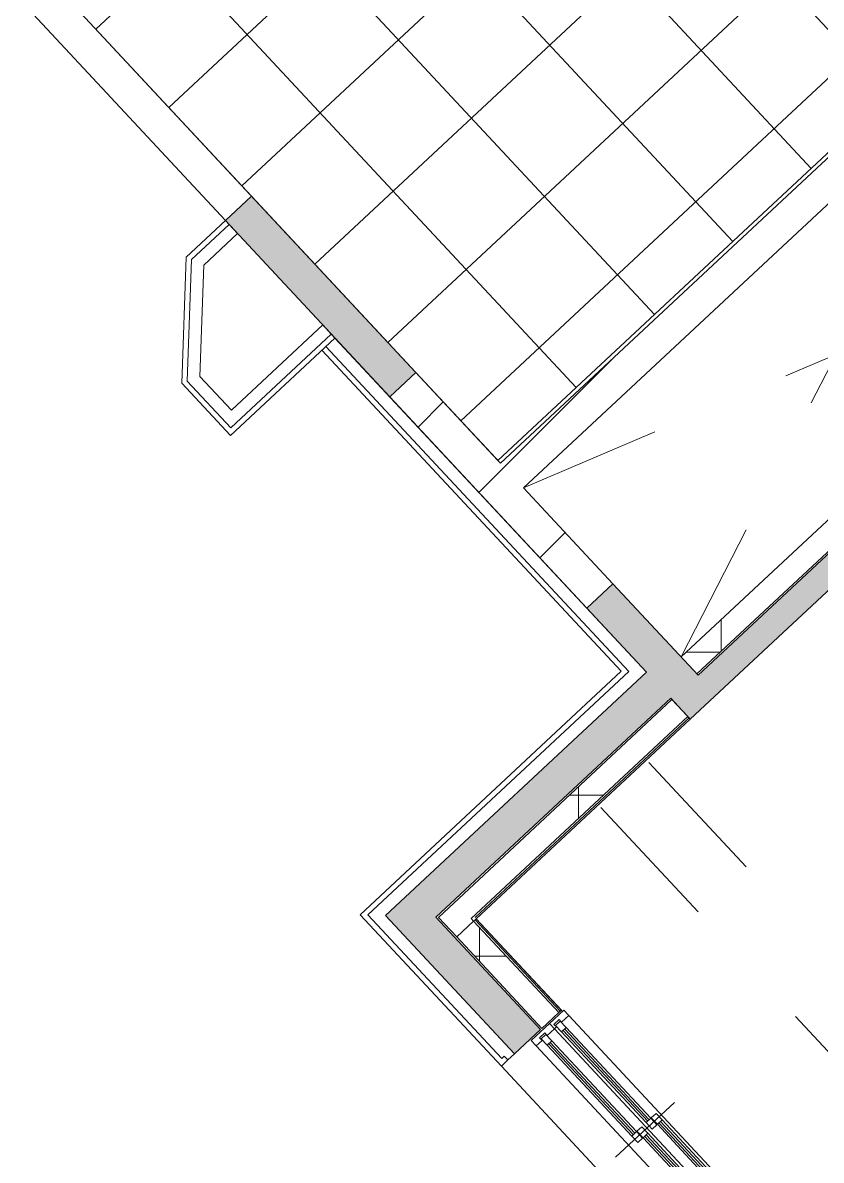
# Model space of a CAD drawing. Header units: millimetres. Extents: x -71377 to 516042, y -145869 to 441446.
# Drawn here: x 150855 to 155331, y 143504 to 149878 of the extents above; entities that cross this region are included whole.
import ezdxf

# ---------------------------------------------------------------- set-up
doc = ezdxf.new("R2010")
doc.units = ezdxf.units.MM
doc.header["$LTSCALE"] = 1000
doc.linetypes.add('_점선_S_', pattern=[1.6, 0.8, -0.8])
for name, color, linetype, lineweight in [('A-ele-8', 8, 'Continuous', 5), ('A-fnsh', 5, 'Continuous', 5), ('A-fnsh-4', 4, 'Continuous', 5), ('A-glas', 5, 'Continuous', 5), ('A-hat', 251, 'Continuous', 5), ('A-insu', 251, 'Continuous', 5), ('A-wind', 4, 'Continuous', 5), ('A-wind-hdln', 8, 'Continuous', 5), ('A_bwall', 3, 'Continuous', 5), ('A_cwall', 2, 'Continuous', 5), ('A_fnsh', 5, 'Continuous', 5), ('A_fnsh-4', 4, 'Continuous', 5), ('AA_발코니선', 4, '_점선_S_', 5), ('AA_오픈', 8, '_점선_S_', 5)]:
    doc.layers.add(name, color=color, linetype=linetype, lineweight=lineweight)
pattern_1 = [(45, (165969.5, 243949.9), (-353.5534, 353.5534), [])]
pattern_2 = [(0, (165969.5, 243949.9), (0, 800), []), (90, (165969.5, 243949.9), (-800, 5e-14), [])]

# ---------------------------------------------------------------- blocks, each defined once
blk = doc.blocks.new('미서기창__이중창_ - _A_PW_16X12-2366504-지반층 배치도')
at = {"layer": 'A-glas'}
for p, q in [((25, 96), (720, 96)), ((25, 84), (720, 84)), ((-720, 56), (-25, 56)), ((-720, 44), (-25, 44)), ((-720, -54), (-25, -54)), ((25, -14), (720, -14)), ((25, -26), (720, -26)), ((-720, -66), (-25, -66))]:
    blk.add_line(p, q, dxfattribs=at)
at = {"layer": 'A-wind'}
for p, q in [((-800, 15), (-800, 155)), ((-800, 155), (-760, 155)), ((-760, 155), (-760, 70)), ((760, 155), (800, 155)), ((760, 110), (760, 155)), ((800, 155), (800, 15)), ((-760, 70), (-780, 70)), ((-780, 70), (-780, 30)), ((-770, 68), (-720, 68)), ((-770, 32), (-770, 68)), ((-720, 68), (-720, 32)), ((-25, 108), (25, 108)), ((-25, 72), (-25, 108)), ((25, 72), (-25, 72)), ((-25, 68), (25, 68)), ((-25, 32), (-25, 68)), ((25, 108), (25, 72)), ((25, 68), (25, 32)), ((720, 108), (770, 108)), ((720, 72), (720, 108)), ((770, 72), (720, 72)), ((780, 110), (760, 110)), ((760, 15), (760, 70)), ((760, 70), (780, 70)), ((770, 108), (770, 72)), ((780, 70), (780, 110)), ((-760, 15), (-800, 15)), ((-800, 15), (-800, -95)), ((-780, 30), (-760, 30)), ((-720, 32), (-770, 32)), ((-760, 30), (-760, 15)), ((-760, -40), (-760, 15)), ((25, 32), (-25, 32)), ((800, 15), (760, 15)), ((760, 0), (760, 15)), ((800, 15), (800, -95)), ((-780, -80), (-780, -40)), ((-780, -40), (-760, -40)), ((-770, -42), (-720, -42)), ((-770, -78), (-770, -42)), ((-720, -42), (-720, -78)), ((-25, -2), (25, -2)), ((-25, -38), (-25, -2)), ((25, -38), (-25, -38)), ((-25, -42), (25, -42)), ((-25, -78), (-25, -42)), ((25, -2), (25, -38)), ((25, -42), (25, -78)), ((720, -2), (770, -2)), ((720, -38), (720, -2)), ((770, -38), (720, -38)), ((780, 0), (760, 0)), ((760, -95), (760, -40)), ((760, -40), (780, -40)), ((770, -2), (770, -38)), ((780, -40), (780, 0)), ((-800, -95), (-760, -95)), ((-760, -80), (-780, -80)), ((-720, -78), (-770, -78)), ((-760, -95), (-760, -80)), ((25, -78), (-25, -78)), ((800, -95), (760, -95))]:
    blk.add_line(p, q, dxfattribs=at)
at = {"layer": 'A-wind-hdln'}
for p, q in [((0, 255), (0, -195)), ((-760, 155), (760, 155)), ((-720, 68), (-25, 68)), ((25, 108), (720, 108)), ((25, 72), (720, 72)), ((760, 15), (-760, 15)), ((-720, 32), (-25, 32)), ((-720, -42), (-25, -42)), ((25, -2), (720, -2)), ((25, -38), (720, -38)), ((760, -95), (-760, -95)), ((-720, -78), (-25, -78))]:
    blk.add_line(p, q, dxfattribs=at)
blk = doc.blocks.new('대장2_84A_1층_rvt-2-지반층 배치도')
at = {"layer": 'A-hat'}
h = blk.add_hatch(dxfattribs=at)
h.set_pattern_fill('FP_13', color=256, style=0, pattern_type=2)
h.set_pattern_definition([(0, (-96985.9, -23353.2), (0, 800), []), (90, (-96985.9, -23353.2), (-800, 5e-14), [])])
h.paths.add_polyline_path([(-102425.5, -130315), (-102330.4, -130226.3), (-102916.9, -129597.3), (-103012, -129686), (-102547.8, -130183.8)])
h.paths.add_polyline_path([(-105071.6, -127477.3), (-104976.5, -127388.6), (-105965.4, -126328.2), (-106060.5, -126416.8), (-105130.6, -127414)])
h.paths.add_polyline_path([(-107165.3, -125232), (-107070.3, -125143.4), (-107991, -124156.1), (-108086, -124244.7), (-107224.3, -125168.8)])
h.paths.add_polyline_path([(-109190.9, -123059.9), (-109095.8, -122971.3), (-109573.2, -122459.3), (-109668.3, -122548), (-109248.6, -122998)])
at = {"layer": 'A-ele-8'}
blk.add_line((-109095.8, -122971.3), (-109081.2, -122957.6), dxfattribs=at)
at = {"layer": 'A-fnsh'}
for p, q in [((-108359.2, -121327.2), (-109558.6, -122445.7)), ((-109558.6, -122445.7), (-109074.4, -122964.9))]:
    blk.add_line(p, q, dxfattribs=at)
at = {"layer": 'A-fnsh-4'}
blk.add_line((-109565.5, -122452.2), (-109088.1, -122964.1), dxfattribs=at)
at = {"layer": 'A-insu'}
for p, q in [((-109573.2, -122459.3), (-109668.3, -122548)), ((-109668.3, -122548), (-109190.9, -123059.9)), ((-109190.9, -123059.9), (-109095.8, -122971.3))]:
    blk.add_line(p, q, dxfattribs=at)
at = {"layer": 'A_fnsh-4'}
for p, q in [((-109558.6, -122445.7), (-109565.5, -122452.2)), ((-109081.2, -122957.6), (-109558.6, -122445.7)), ((-109565.5, -122452.2), (-109573.2, -122459.3)), ((-109095.8, -122971.3), (-109573.2, -122459.3)), ((-109573.2, -122459.3), (-109095.8, -122971.3)), ((-109095.8, -122971.3), (-109088.1, -122964.1)), ((-109088.1, -122964.1), (-109081.2, -122957.6))]:
    blk.add_line(p, q, dxfattribs=at)
at = {"layer": 'AA_발코니선'}
for p, q in [((-108590.5, -121570.3), (-106547.9, -123760.7)), ((-108861.1, -121822.6), (-106816.8, -124014.9))]:
    blk.add_line(p, q, dxfattribs=at)
at = {"layer": 'A-wind-hdln', "rotation": 133.0000012484762}
blk.add_blockref('미서기창__이중창_ - _A_PW_16X12-2366504-지반층 배치도', (-108590.9, -123608), dxfattribs=at)

msp = doc.modelspace()

# ---------------------------------------------------------------- hatches: boundary and pattern name
at = {"layer": 'A-hat'}
h = msp.add_hatch(dxfattribs=at)
h.set_pattern_fill('FP_27', color=256, scale=1000, style=0, pattern_type=2)
h.set_pattern_definition([(133, (152728.8, 155309.9), (-438.812, -409.2), []), (223, (152728.8, 155309.9), (409.2, -438.812), [])])
h.paths.add_polyline_path([(153518.3, 147425.1), (156224.3, 149948.5), (153994.2, 152340), (156173.6, 154387), (154912.4, 155739.5), (157171.5, 157855.1), (156057.5, 159049.7), (156203.8, 159186.1), (155385.4, 160063.7), (155239.1, 159927.3), (155037.9, 160143.1), (153425.3, 158639.3), (152811.5, 159297.5), (150171.3, 156835.5), (150375.9, 156616.1), (147472.4, 153908.6), (148399.9, 152913.9), (148253.7, 152777.5), (149481.3, 151461.1), (149627.5, 151597.5), (153185.2, 147782.4)])
h.paths.add_polyline_path([(151714.1, 151478.6), (151577.7, 151624.9), (153216, 153152.6), (153352.4, 153006.3), (152552.7, 152260.6)])
h.paths.add_polyline_path([(154500, 153146.6), (154295.4, 153366), (154734.2, 153775.2), (154938.8, 153555.8), (154540, 153184)])
h.paths.add_polyline_path([(155243.5, 153771.6), (155038.9, 153991), (155697.1, 154604.8), (155901.7, 154385.4), (155325.7, 153848.3)])
h = msp.add_hatch(dxfattribs=at)
h.set_pattern_fill('FP_12', color=256, scale=1000, style=0, pattern_type=2)
h.set_pattern_definition(pattern_1)
h.paths.add_polyline_path([(153661.5, 147271.5), (156283.4, 149716.5), (156153.9, 149855.4), (153532, 147410.5)])
for points in [[(152911.7, 147782.4), (153058, 147918.8), (152137.3, 148906.1), (151991, 148769.7), (152769.8, 147934.5)], [(154742.5, 146112.3), (157467.2, 148667), (157371.8, 148769.3), (154640.2, 146222)], [(154596.2, 145975.9), (154742.5, 146112.3), (154162.8, 146734), (154016.5, 146597.6), (154487.1, 146092.9)], [(153170.7, 144865.3), (154487.1, 146092.9), (154350.7, 146239.2), (153034.3, 145011.6)], [(153610.9, 144100), (153757.2, 144236.4), (153034.3, 145011.6), (152888, 144875.2), (153170.7, 144572.1)]]:
    msp.add_hatch(color=256, dxfattribs=at).paths.add_polyline_path(points)
h = msp.add_hatch(dxfattribs=at)
h.set_pattern_fill('FP_13', color=256, scale=1000, style=0, pattern_type=2)
h.set_pattern_definition(pattern_2)
h.paths.add_polyline_path([(154633.4, 146229.3), (157255.3, 148674.3), (157166.6, 148769.4), (154544.7, 146324.4)])
h = msp.add_hatch(dxfattribs=at)
h.set_pattern_fill('FP_12', color=256, scale=1000, style=0, pattern_type=2)
h.set_pattern_definition(pattern_1)
h.paths.add_polyline_path([(154016.5, 146597.6), (154162.8, 146734), (153058, 147918.8), (152911.7, 147782.4), (153778.3, 146853)])
h = msp.add_hatch(dxfattribs=at)
h.set_pattern_fill('FP_13', color=256, scale=1000, style=0, pattern_type=2)
h.set_pattern_definition(pattern_2)
h.paths.add_polyline_path([(153273.5, 144769.8), (154582.6, 145990.6), (154493.9, 146085.6), (153184.8, 144864.8)])

# ---------------------------------------------------------------- linework, layer by layer
at = {"layer": 'A-ele-8'}
msp.add_line((154642.6, 142847), (153537.8, 144031.8), dxfattribs=at)
at = {"layer": 'A-fnsh'}
for p, q in [((151032.4, 150090.9), (152137.3, 148906.1)), ((150886.2, 149954.5), (151991, 148769.7)), ((153518.3, 147425.1), (156140.2, 149870.1))]:
    msp.add_line(p, q, dxfattribs=at)
at = {"layer": 'A-insu'}
for p, q in [((152059.2, 148696.6), (152011.5, 148747.8)), ((157166.6, 148769.4), (154544.7, 146324.4)), ((151870.1, 148520.2), (152059.2, 148696.6)), ((154633.4, 146229.3), (157255.3, 148674.3)), ((151848.3, 147896.3), (151870.1, 148520.2)), ((152536.6, 148184.6), (152024.7, 147707.2)), ((152584.3, 148133.4), (152536.6, 148184.6)), ((154350.7, 146239.2), (152604.8, 148111.5)), ((152024.7, 147707.2), (151848.3, 147896.3)), ((154493.9, 146085.6), (153184.8, 144864.8)), ((154582.6, 145990.6), (154493.9, 146085.6)), ((153368.6, 144858.4), (154582.6, 145990.6)), ((153610.9, 144100), (152888, 144875.2)), ((153184.8, 144864.8), (153287.1, 144755.1)), ((153287.1, 144755.1), (153382.2, 144843.8)), ((153382.2, 144843.8), (153368.6, 144858.4)), ((153574.4, 144065.9), (153610.9, 144100))]:
    msp.add_line(p, q, dxfattribs=at)
at = {"layer": 'A_bwall'}
for p, q in [((156153.9, 149855.4), (153532, 147410.5)), ((153661.5, 147271.5), (156283.4, 149716.5)), ((153532, 147410.5), (153058, 147918.8)), ((152911.7, 147782.4), (154016.5, 146597.6)), ((154162.8, 146734), (153661.5, 147271.5))]:
    msp.add_line(p, q, dxfattribs=at)
at = {"layer": 'A_cwall'}
for p, q in [((152137.3, 148906.1), (151991, 148769.7)), ((153058, 147918.8), (152137.3, 148906.1)), ((151991, 148769.7), (152911.7, 147782.4)), ((157262.1, 148667), (154640.2, 146222)), ((153058, 147918.8), (152911.7, 147782.4)), ((154596.2, 145975.9), (155901.7, 147193.3)), ((154162.8, 146734), (154016.5, 146597.6)), ((154640.2, 146222), (154162.8, 146734)), ((154016.5, 146597.6), (154350.7, 146239.2)), ((154350.7, 146239.2), (152888, 144875.2)), ((153170.7, 144865.3), (154487.1, 146092.9)), ((154487.1, 146092.9), (154596.2, 145975.9)), ((152888, 144875.2), (153610.9, 144100)), ((153757.2, 144236.4), (153170.7, 144865.3)), ((153610.9, 144100), (153757.2, 144236.4))]:
    msp.add_line(p, q, dxfattribs=at)
at = {"layer": 'A_fnsh'}
msp.add_line((156140.2, 149870.1), (153518.3, 147425.1), dxfattribs=at)
at = {"layer": 'A_fnsh-4'}
for p, q in [((151991, 148769.7), (151771.6, 148565.1)), ((152011.5, 148747.8), (151801.1, 148551.6)), ((152011.5, 148747.8), (151991, 148769.7)), ((151771.6, 148565.1), (151746.9, 147858.4)), ((151801.1, 148551.6), (151777.3, 147869.8)), ((152019.7, 147565.9), (152604.8, 148111.5)), ((152021.2, 147608.3), (152584.3, 148133.4)), ((152604.8, 148111.5), (152584.3, 148133.4)), ((152531.7, 148043.3), (154209.4, 146244.1)), ((152553.6, 148063.7), (154251.8, 146242.7)), ((151746.9, 147858.4), (152019.7, 147565.9)), ((151777.3, 147869.8), (152021.2, 147608.3)), ((154209.4, 146244.1), (152746.7, 144880.1)), ((154251.8, 146242.7), (152789.1, 144878.7)), ((154589.8, 145982.9), (153390.3, 144864.4)), ((153396.8, 144857.4), (154596.2, 145975.9)), ((154596.2, 145975.9), (154589.8, 145982.9)), ((152746.7, 144880.1), (153537.8, 144031.8)), ((152789.1, 144878.7), (153539.3, 144074.2)), ((153537.8, 144031.8), (153574.4, 144065.9)), ((153539.3, 144074.2), (153553.9, 144087.8)), ((153574.4, 144065.9), (153553.9, 144087.8))]:
    msp.add_line(p, q, dxfattribs=at)
at = {"layer": 'AA_오픈'}
for p, q in [((154544.7, 146324.4), (156283.4, 149716.5)), ((153661.5, 147271.5), (157166.6, 148769.4))]:
    msp.add_line(p, q, dxfattribs=at)

# ---------------------------------------------------------------- block references
msp.add_blockref('대장2_84A_1층_rvt-2-지반층 배치도', (262955.4, 267303.1))

doc.saveas('drawing.dxf')
